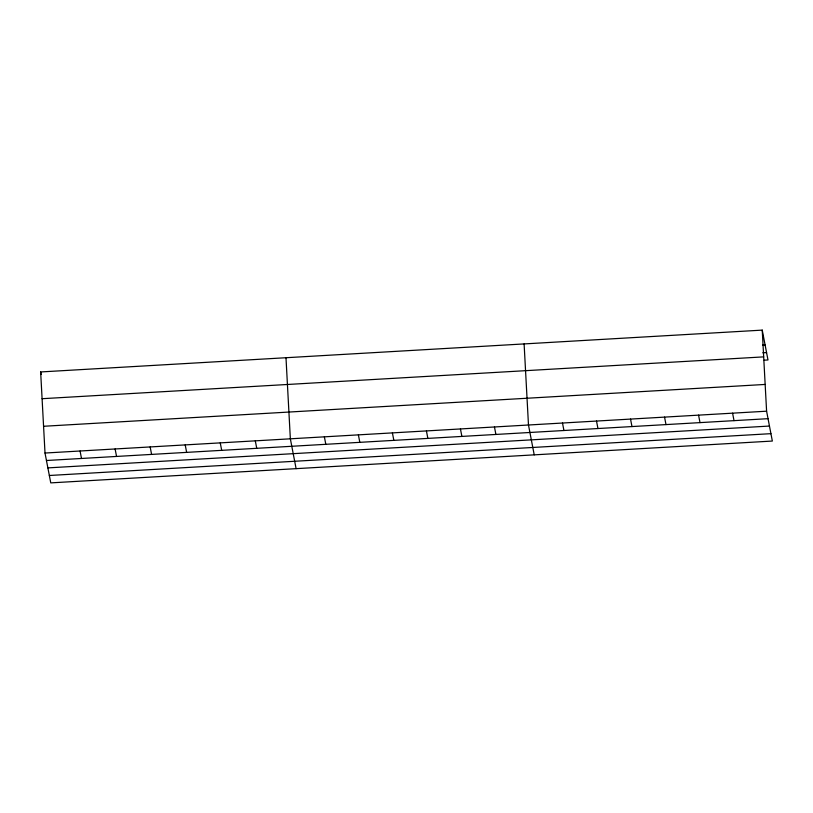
<?xml version="1.0" encoding="UTF-8"?>
<svg xmlns="http://www.w3.org/2000/svg" width="813" height="813" viewBox="0 0 813 813"><rect width="100%" height="100%" fill="white"/><g stroke="black" fill="none" stroke-linecap="round" stroke-linejoin="round"><path stroke-width="1.22" d="M762.238 330.119L766.598 411.195L772.35 441.053L50.762 482.881L45.01 453.034L40.65 371.948L762.238 330.119L767.99 359.966L764.21 360.189M762.584 345.129L765.104 344.976M762.787 352.801L766.568 352.588M42.093 398.705L763.681 356.877M43.577 426.276L765.165 384.437M45.01 453.034L766.598 411.195M46.453 460.504L768.041 418.675M47.876 467.892L769.464 426.053M49.339 475.493L770.927 433.664M732.584 413.167L734.027 420.646M698.57 415.138L700.003 422.618M664.546 417.11L665.989 424.589M630.532 419.081L631.975 426.561M596.508 421.053L597.951 428.532M562.494 423.034L563.937 430.504M534.222 454.853L528.48 425.006L524.111 343.919M494.456 426.977L495.9 434.447M460.443 428.949L461.886 436.418M426.429 430.92L427.862 438.4M392.405 432.892L393.848 440.372M358.391 434.864L359.824 442.343M324.367 436.835L325.81 444.315M296.105 468.654L290.353 438.807L285.993 357.73M255.302 440.839L256.745 448.319M220.252 442.872L221.695 450.351M185.212 444.904L186.644 452.384M150.161 446.937L151.594 454.416M115.111 448.969L116.554 456.439M80.06 451.002L81.503 458.471M40.65 371.948L41.128 374.447"/></g></svg>
